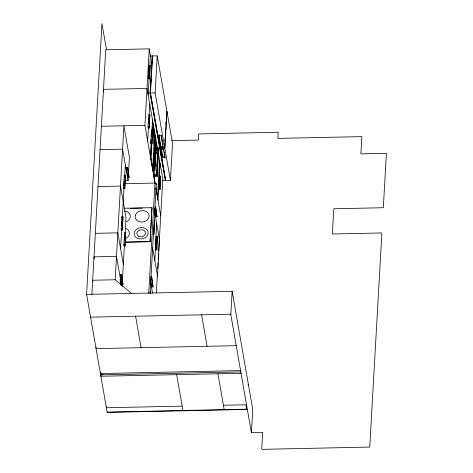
<?xml version="1.0" encoding="UTF-8"?>
<svg xmlns="http://www.w3.org/2000/svg" width="473" height="473" viewBox="0 0 473 473"><rect width="100%" height="100%" fill="white"/><g stroke="black" fill="none" stroke-linecap="round" stroke-linejoin="round"><path stroke-width="0.71" d="M154.547 164.71L154.553 163.753M154.825 164.941L154.742 163.445M155.262 153.5L155.209 152.235M155.227 152.288L155.221 151.934M154.813 165.237L154.807 164.888M154.819 260.469L156.652 223.587M155.558 248.851L156.173 236.547L157.296 236.518L156.87 249.868L155.741 249.898L155.558 248.851L156.687 248.822L156.87 249.868M155.741 249.898L155.854 247.728M156.066 243.388L156.321 238.321M156.687 248.822L157.296 236.518M247.568 409.441L107.194 412.403L86.594 294.377L101.949 23.65L106.502 49.718M91.845 294.72L105.739 49.771L149.249 48.855L150.396 55.412L149.811 65.67M96.149 347.188L96.066 348.631L236.382 345.674M102.895 374.811L100.412 373.552L100.495 372.074M100.714 373.629L100.643 374.858L240.952 371.902M100.968 374.805L100.885 376.26L241.206 373.298M106.46 406.277L106.378 407.732L182.152 406.136M131.553 293.491L115.176 279.768L123.908 125.794L129.401 157.267L128.402 174.803M121.141 229.074L121.839 216.77L122.962 216.746L122.448 230.103L121.325 230.126L121.141 229.074L122.265 229.05L122.448 230.103M123.583 187.521L124.281 175.217L125.404 175.193L124.89 188.55L123.766 188.573L123.583 187.521L124.706 187.497L124.89 188.55M121.573 225.781L121.815 221.441M123.926 185.676L124.174 181.33M124.381 177.712L124.281 175.217M120.58 248.591L121.614 230.321M122.359 217.172L124.015 188.077M124.754 175.045L125.327 164.911M122.265 229.05L122.962 216.746M124.706 187.497L125.404 175.193M120.751 285.166L120.13 279.649L121.259 279.626L121.999 285.81M121.047 279.998L120.426 274.482L121.549 274.458L122.992 284.681L121.868 284.705L121.283 281.34M126.421 168.749L126.504 167.271L127.633 167.247L129.076 177.464L127.947 177.487L126.421 168.749L127.55 168.725L129.076 177.464M122.992 284.681L121.549 274.458M127.55 168.725L127.633 167.247M123.891 244.819L124.588 232.509L125.712 232.485L125.197 245.842L124.074 245.865L123.891 244.819L125.014 244.795L125.197 245.842M124.074 245.865L124.151 244.417M124.399 240.077L124.647 235.731M122.117 285.657L122.2 284.184M122.324 281.979L124.364 246.061M125.109 232.905L125.978 217.562L120.485 186.09L97.976 186.569M125.168 180.71L128.071 180.645L128.278 176.997M125.014 244.795L125.712 232.485M148.723 293.384L154.984 183.051L144.915 125.351L149.249 48.855M148.28 77.779L148.977 65.475L150.101 65.451L149.586 78.808L148.463 78.831L148.28 77.779L149.403 77.755L149.586 78.808M148.463 78.831L148.747 73.764M148.995 69.419L148.977 65.475M148.15 94.99L149.066 78.867M149.403 77.755L150.101 65.451M148.043 126.977L148.741 114.667L149.864 114.643L149.35 128L148.226 128.023L148.043 126.977L149.166 126.953L149.35 128M149.971 56.009L152.152 55.968L150.047 93.004L165.337 180.609L162.428 180.668M148.51 122.956L148.758 118.617M152.336 57.032L150.296 92.962L165.532 180.266L165.757 180.603L170.416 180.503L172.521 143.461L166.951 111.551L166.579 111.687M147.659 141.084L148.398 128.059M148.688 122.992L148.77 121.543M149.137 115.028L149.752 104.166M160.128 148.356L164.77 148.132L166.868 111.09L157.231 55.861L152.566 55.956L150.467 92.998L165.757 180.603M149.166 126.953L149.864 114.643M150.745 142.462L151.443 130.158L152.566 130.134L152.052 143.49L150.928 143.514L150.745 142.462L151.868 142.438L152.052 143.49M150.928 143.514L151.135 139.89M151.336 136.271L151.585 131.932M150.408 156.823L151.206 142.734M151.904 130.353L152.501 119.906M150.668 157.497L151.502 142.805M152.205 130.465L152.436 126.362L154.73 139.523L154.618 141.569M151.904 142.905L151.005 158.751L152.69 168.412L154.358 139.003L152.673 129.342L151.868 142.438M164.77 148.132L155.132 92.897L157.231 55.861M153.217 166.248L153.506 161.104M153.672 158.165L153.967 153.021M154.174 149.35L154.381 145.672M153.394 173.958L155.493 137.04M155.582 137.572L153.506 174.182L155.138 183.518M125.085 242.259L150.095 241.733L151.975 207.671L124.027 208.262M150.095 241.733L151.975 207.671M155.067 165.195L154.777 170.327L154.133 166.656L155.256 146.843L155.901 150.515M155.15 163.723L155.735 153.453M154.381 179.208L155.174 165.296M155.298 163.102L156.462 142.598M154.789 175.625L154.86 174.389L156.362 174.36L157.793 149.131L156.291 149.166L156.362 147.937L158.609 147.889L157.196 176.447L154.943 176.494L154.789 175.625L157.042 175.572L157.196 176.447M156.551 174.513L156.799 170.191M157.001 166.585L157.29 161.541M157.45 158.656L157.74 153.613M150.089 293.355L156.297 183.908M150.319 293.148L150.444 290.978L150.544 293.473M157.042 175.572L158.609 147.889M153.926 234.046L154.44 220.69L153.926 234.046L152.797 234.07M150.651 279.519L151.945 286.922L153.069 286.898L151.626 276.675L150.503 276.699M151.945 286.922L152.028 285.444M157.521 197.176L159.596 160.566M160.932 146.228L163.185 146.181L163.114 147.41L160.861 147.458L158.922 134.71M153.069 286.898L151.626 276.675M157.036 216.888L155.599 206.671L157.036 216.888L155.913 216.912L154.387 208.167M160.069 163.268L158.053 200.233L155.889 187.834M158.768 188.449L159.466 176.145L160.595 176.116L160.081 189.472L158.952 189.496L158.768 188.449L159.898 188.425L160.081 189.472M158.952 189.496L159.159 185.877M159.407 181.537L159.466 176.145M159.898 188.425L160.595 176.116M162.736 156.569L165.012 156.522L164.941 157.751L162.665 157.799L161.405 148.96M170.416 180.503L164.846 148.587L164.492 148.469L164.539 146.79M164.876 140.907L165.077 138.169M165.414 132.286L165.503 129.868M165.869 124.192L165.958 121.774M166.295 115.891L166.461 112.946M156.362 292.757L157.527 272.253M157.734 268.593L158.065 262.734M158.23 259.807L158.603 253.215M158.686 251.748L162.813 179.007L158.213 152.637M164.846 148.587L166.951 111.551M86.594 294.377L232.142 291.303L230.818 314.687L251.417 432.712L262.669 432.476L261.711 449.35L369.744 447.068L381.888 232.953L332.371 233.993L333.802 208.77L383.319 207.724L386.406 153.311L360.899 153.855L361.875 136.626L277.852 138.4L278.201 132.245L198.672 133.924L198.323 140.073L171.841 140.635M251.417 432.712L252.742 409.328L232.142 291.303M155.239 152.022L155.339 151.555M154.57 163.835L154.57 163.504M154.795 165.485L154.795 165.148M155.256 151.809L155.375 151.62M154.777 165.367L154.659 165.556M155.428 153.707L155.274 153.4M154.612 163.463L154.783 164.025M152.566 55.956L152.377 56.299L152.152 55.968M165.337 180.609L165.532 180.266M147.866 93.051L155.132 92.897M101.399 126.267L144.915 125.351M153.808 137.182L155.28 137.152L153.299 172.101L150.461 155.836M100.075 149.651L122.578 149.172L128.071 180.645M160.164 148.563L164.492 148.469M124.771 183.69L154.984 183.051A1.206 0.698 3.2 0 1 156.232 183.542A1.206 0.698 3.2 0 1 155.812 184.34M129.945 208.357L142.45 208.09M95.327 233.331L117.836 232.852L123.329 264.324M125.049 242.04L150.059 241.514M120.343 275.96L121.466 275.936M150.414 278.177L151.543 278.154M115.176 279.768L92.667 280.241L92.915 281.672M120.047 281.128L121.177 281.104M90.574 317.158L230.883 314.202M100.412 373.552L240.722 370.59M223.416 405.26L245.925 404.787L246.687 409.157L107.14 412.101M217.923 373.788L224.178 409.636M201.61 314.817L207.103 346.289M163.682 148.912L163.924 150.296M164.166 151.679L164.409 153.063M164.651 154.446L164.894 155.83M161.299 135.379L162.428 141.859M162.682 143.301L162.931 144.738M163.114 147.41L160.974 135.172L158.727 135.219L160.861 147.458M164.941 157.751L163.492 149.45L161.216 149.498L162.665 157.799M157.793 149.131L157.941 150.006L156.445 150.042L156.291 149.166M157.468 148.38L147.008 88.433L103.492 89.35L103.835 91.319M152.442 120.893L155.434 138.027M156.362 147.937L156.51 148.806M152.389 134.267L154.281 145.093M151.443 130.158L151.626 131.204M155.854 188.023L160.719 215.925M155.174 210.727L155.41 212.075M155.647 213.418L155.877 214.766M154.399 210.692L159.395 239.303L157.562 276.191L152.566 247.58M156.173 236.547L156.356 237.594M176.66 374.663L182.915 410.505M150.668 282.452L152.537 293.148M127.68 173.993L127.917 175.341M121.839 216.77L122.022 217.817M135.585 316.212L141.078 347.685M120.426 274.482L120.893 277.172M121.129 278.52L122.43 286.354M120.621 279.992L116.5 256.39L93.991 256.863L94.364 259.009M120.13 279.649L120.367 280.997M120.603 282.34L120.834 283.688M154.6 165.213L154.624 165.538M154.582 164.965L154.594 165.314M155.239 153.217L155.209 152.56M154.565 164.681L154.565 165.03M248.083 384.537A24.513 19.831 -9.9 0 1 248.301 385.72M126.267 221.736A7.012 5.676 -9.9 0 0 130.312 216.847L130.241 215.363A7.012 5.676 -9.9 0 0 124.618 211.041M125.895 238.374A7.012 5.676 -9.9 0 0 129.147 234.714L129.377 233.224A7.012 5.676 -9.9 0 0 125.883 228.494M155.31 164.084C155.475 168.749 155.735 161.216 155.31 164.084M155.978 152.271C156.155 156.894 156.392 149.403 155.978 152.271M135.373 215.256L135.142 216.746A7.012 5.676 -9.9 0 0 140.321 221.943L142.125 222.032A7.012 5.676 -9.9 0 0 149.072 216.409A7.012 5.676 -9.9 0 0 143.325 210.639A7.012 5.676 -9.9 0 0 135.373 215.256M141.811 227.531L139.99 227.696A7.012 5.676 -9.9 0 0 134.208 233.124L134.279 234.608A7.012 5.676 -9.9 0 0 141.717 238.9A7.012 5.676 -9.9 0 0 148.138 232.876A7.012 5.676 -9.9 0 0 141.811 227.531M138.654 236.281A4.352 3.518 -9.9 0 0 145.465 233.325A4.352 3.518 -9.9 0 0 139.358 230.138A4.352 3.518 -9.9 0 0 138.654 236.281"/></g></svg>
